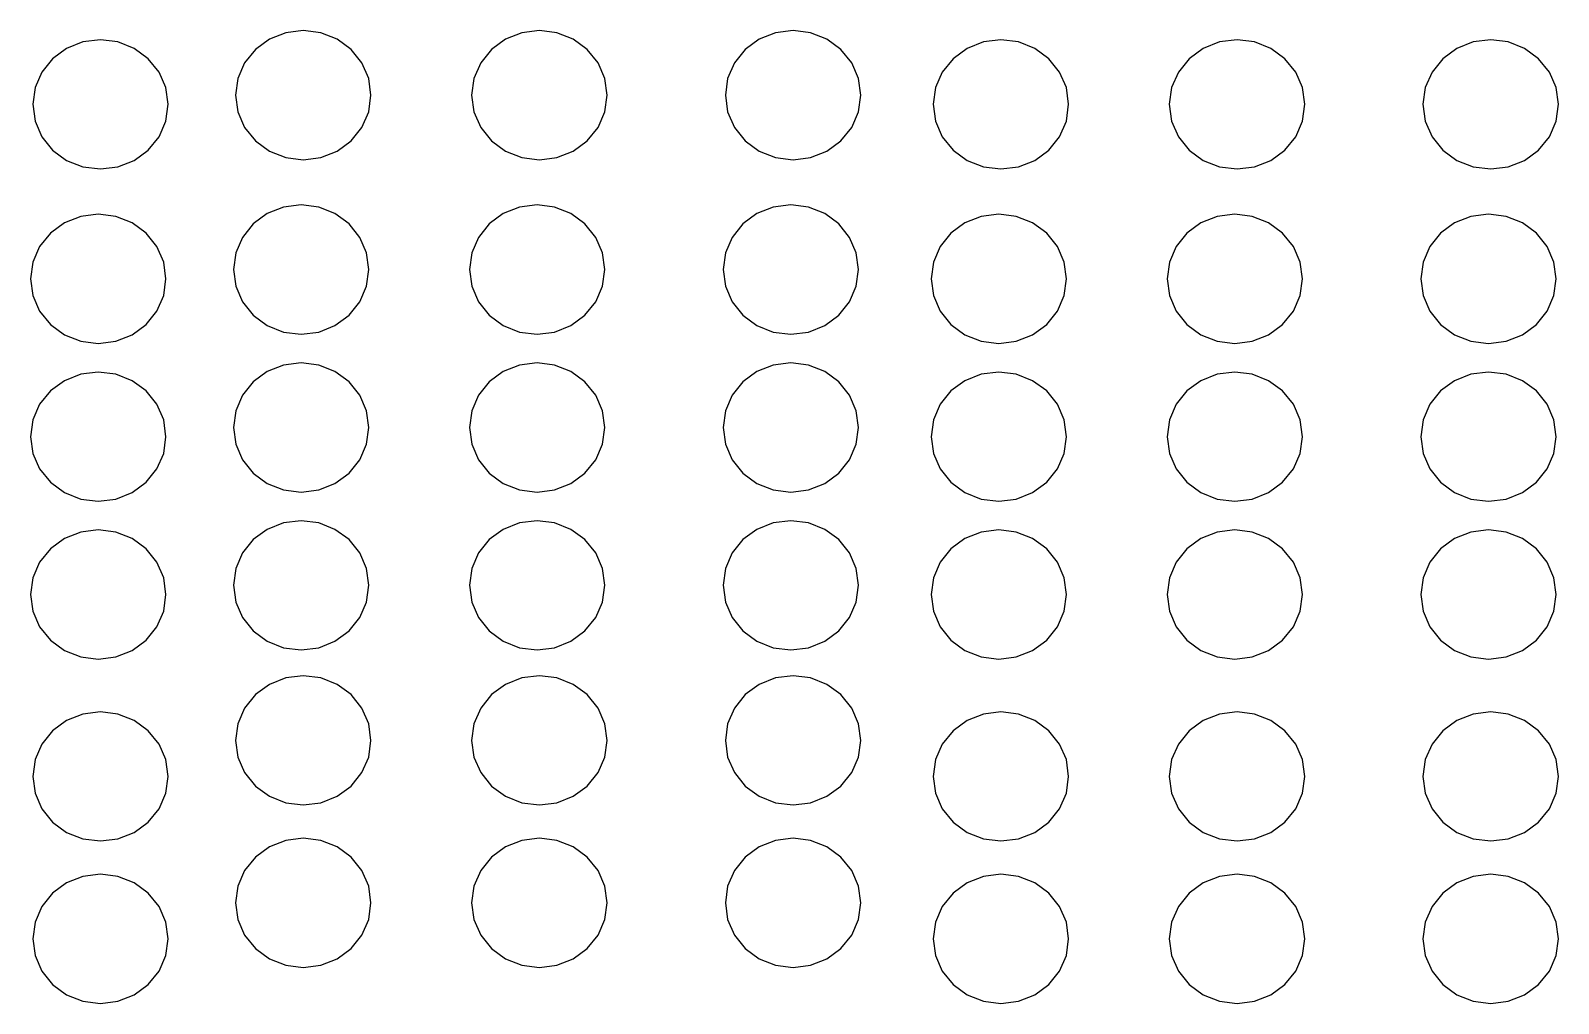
# Model space of a CAD drawing. Header units: inches. Extents: x 710 to 5347, y 114 to 2471.
# Drawn here: x 1098 to 1267.1, y 857.9 to 965.6 of the extents above; entities that cross this region are included whole.
import ezdxf

# ---------------------------------------------------------------- set-up
doc = ezdxf.new("R2010")
doc.units = ezdxf.units.IN
doc.header["$MEASUREMENT"] = 0
doc.layers.add('Edges', color=7, linetype='Continuous')

# ---------------------------------------------------------------- blocks, each defined once
blk = doc.blocks.new('fire alarm fr')
at = {"layer": 'Edges'}
for p, q in [((-1991.11, 1151.62), (-1992.92, 1150.91)), ((-1989.17, 1151.86), (-1991.11, 1151.62)), ((-1987.23, 1151.62), (-1989.17, 1151.86)), ((-1985.42, 1150.91), (-1987.23, 1151.62)), ((-1964.99, 1151.62), (-1966.8, 1150.91)), ((-1963.05, 1151.86), (-1964.99, 1151.62)), ((-1961.11, 1151.62), (-1963.05, 1151.86)), ((-1959.31, 1150.91), (-1961.11, 1151.62)), ((-1936.92, 1151.62), (-1938.73, 1150.91)), ((-1934.98, 1151.86), (-1936.92, 1151.62)), ((-1933.04, 1151.62), (-1934.98, 1151.86)), ((-1931.23, 1150.91), (-1933.04, 1151.62)), ((-2015.37, 1149.89), (-2016.92, 1148.75)), ((-2013.56, 1150.6), (-2015.37, 1149.89)), ((-2011.62, 1150.85), (-2013.56, 1150.6)), ((-2009.68, 1150.6), (-2011.62, 1150.85)), ((-2007.87, 1149.89), (-2009.68, 1150.6)), ((-2006.32, 1148.75), (-2007.87, 1149.89)), ((-1994.47, 1149.77), (-1995.66, 1148.29)), ((-1992.92, 1150.91), (-1994.47, 1149.77)), ((-1983.87, 1149.77), (-1985.42, 1150.91)), ((-1982.68, 1148.29), (-1983.87, 1149.77)), ((-1968.35, 1149.77), (-1969.54, 1148.29)), ((-1966.8, 1150.91), (-1968.35, 1149.77)), ((-1957.76, 1149.77), (-1959.31, 1150.91)), ((-1956.56, 1148.29), (-1957.76, 1149.77)), ((-1940.28, 1149.77), (-1941.47, 1148.29)), ((-1938.73, 1150.91), (-1940.28, 1149.77)), ((-1929.68, 1149.77), (-1931.23, 1150.91)), ((-1928.49, 1148.29), (-1929.68, 1149.77)), ((-1915.72, 1149.89), (-1917.27, 1148.75)), ((-1913.91, 1150.6), (-1915.72, 1149.89)), ((-1911.97, 1150.85), (-1913.91, 1150.6)), ((-1910.03, 1150.6), (-1911.97, 1150.85)), ((-1908.22, 1149.89), (-1910.03, 1150.6)), ((-1906.67, 1148.75), (-1908.22, 1149.89)), ((-1889.6, 1149.89), (-1891.15, 1148.75)), ((-1887.79, 1150.6), (-1889.6, 1149.89)), ((-1885.85, 1150.85), (-1887.79, 1150.6)), ((-1883.91, 1150.6), (-1885.85, 1150.85)), ((-1882.11, 1149.89), (-1883.91, 1150.6)), ((-1880.56, 1148.75), (-1882.11, 1149.89)), ((-1861.53, 1149.89), (-1863.08, 1148.75)), ((-1859.72, 1150.6), (-1861.53, 1149.89)), ((-1857.78, 1150.85), (-1859.72, 1150.6)), ((-1855.84, 1150.6), (-1857.78, 1150.85)), ((-1854.03, 1149.89), (-1855.84, 1150.6)), ((-1852.48, 1148.75), (-1854.03, 1149.89)), ((-2016.92, 1148.75), (-2018.11, 1147.27)), ((-2005.13, 1147.27), (-2006.32, 1148.75)), ((-1995.66, 1148.29), (-1996.41, 1146.56)), ((-1981.93, 1146.56), (-1982.68, 1148.29)), ((-1969.54, 1148.29), (-1970.29, 1146.56)), ((-1955.82, 1146.56), (-1956.56, 1148.29)), ((-1941.47, 1148.29), (-1942.22, 1146.56)), ((-1927.74, 1146.56), (-1928.49, 1148.29)), ((-1917.27, 1148.75), (-1918.46, 1147.27)), ((-1905.48, 1147.27), (-1906.67, 1148.75)), ((-1891.15, 1148.75), (-1892.34, 1147.27)), ((-1879.36, 1147.27), (-1880.56, 1148.75)), ((-1863.08, 1148.75), (-1864.27, 1147.27)), ((-1851.29, 1147.27), (-1852.48, 1148.75)), ((-2018.11, 1147.27), (-2018.86, 1145.55)), ((-2004.38, 1145.55), (-2005.13, 1147.27)), ((-1996.41, 1146.56), (-1996.67, 1144.71)), ((-1981.68, 1144.71), (-1981.93, 1146.56)), ((-1970.29, 1146.56), (-1970.55, 1144.71)), ((-1955.56, 1144.71), (-1955.82, 1146.56)), ((-1942.22, 1146.56), (-1942.47, 1144.71)), ((-1927.49, 1144.71), (-1927.74, 1146.56)), ((-1918.46, 1147.27), (-1919.21, 1145.55)), ((-1904.73, 1145.55), (-1905.48, 1147.27)), ((-1892.34, 1147.27), (-1893.09, 1145.55)), ((-1878.62, 1145.55), (-1879.36, 1147.27)), ((-1864.27, 1147.27), (-1865.02, 1145.55)), ((-1850.54, 1145.55), (-1851.29, 1147.27)), ((-2018.86, 1145.55), (-2019.11, 1143.7)), ((-2004.13, 1143.7), (-2004.38, 1145.55)), ((-1996.67, 1144.71), (-1996.41, 1142.86)), ((-1981.93, 1142.86), (-1981.68, 1144.71)), ((-1970.55, 1144.71), (-1970.29, 1142.86)), ((-1955.82, 1142.86), (-1955.56, 1144.71)), ((-1942.47, 1144.71), (-1942.22, 1142.86)), ((-1927.74, 1142.86), (-1927.49, 1144.71)), ((-1919.21, 1145.55), (-1919.47, 1143.7)), ((-1904.48, 1143.7), (-1904.73, 1145.55)), ((-1893.09, 1145.55), (-1893.35, 1143.7)), ((-1878.36, 1143.7), (-1878.62, 1145.55)), ((-1865.02, 1145.55), (-1865.27, 1143.7)), ((-1850.29, 1143.7), (-1850.54, 1145.55)), ((-2019.11, 1143.7), (-2018.86, 1141.85)), ((-2004.38, 1141.85), (-2004.13, 1143.7)), ((-1919.47, 1143.7), (-1919.21, 1141.85)), ((-1904.73, 1141.85), (-1904.48, 1143.7)), ((-1893.35, 1143.7), (-1893.09, 1141.85)), ((-1878.62, 1141.85), (-1878.36, 1143.7)), ((-1865.27, 1143.7), (-1865.02, 1141.85)), ((-1850.54, 1141.85), (-1850.29, 1143.7)), ((-2018.86, 1141.85), (-2018.11, 1140.12)), ((-2005.13, 1140.12), (-2004.38, 1141.85)), ((-1996.41, 1142.86), (-1995.66, 1141.14)), ((-1982.68, 1141.14), (-1981.93, 1142.86)), ((-1970.29, 1142.86), (-1969.54, 1141.14)), ((-1956.56, 1141.14), (-1955.82, 1142.86)), ((-1942.22, 1142.86), (-1941.47, 1141.14)), ((-1928.49, 1141.14), (-1927.74, 1142.86)), ((-1919.21, 1141.85), (-1918.46, 1140.12)), ((-1905.48, 1140.12), (-1904.73, 1141.85)), ((-1893.09, 1141.85), (-1892.34, 1140.12)), ((-1879.36, 1140.12), (-1878.62, 1141.85)), ((-1865.02, 1141.85), (-1864.27, 1140.12)), ((-1851.29, 1140.12), (-1850.54, 1141.85)), ((-2018.11, 1140.12), (-2016.92, 1138.64)), ((-2006.32, 1138.64), (-2005.13, 1140.12)), ((-1995.66, 1141.14), (-1994.47, 1139.66)), ((-1994.47, 1139.66), (-1992.92, 1138.52)), ((-1985.42, 1138.52), (-1983.87, 1139.66)), ((-1983.87, 1139.66), (-1982.68, 1141.14)), ((-1969.54, 1141.14), (-1968.35, 1139.66)), ((-1968.35, 1139.66), (-1966.8, 1138.52)), ((-1959.31, 1138.52), (-1957.76, 1139.66)), ((-1957.76, 1139.66), (-1956.56, 1141.14)), ((-1941.47, 1141.14), (-1940.28, 1139.66)), ((-1940.28, 1139.66), (-1938.73, 1138.52)), ((-1931.23, 1138.52), (-1929.68, 1139.66)), ((-1929.68, 1139.66), (-1928.49, 1141.14)), ((-1918.46, 1140.12), (-1917.27, 1138.64)), ((-1906.67, 1138.64), (-1905.48, 1140.12)), ((-1892.34, 1140.12), (-1891.15, 1138.64)), ((-1880.56, 1138.64), (-1879.36, 1140.12)), ((-1864.27, 1140.12), (-1863.08, 1138.64)), ((-1852.48, 1138.64), (-1851.29, 1140.12)), ((-2016.92, 1138.64), (-2015.37, 1137.5)), ((-2007.87, 1137.5), (-2006.32, 1138.64)), ((-1992.92, 1138.52), (-1991.11, 1137.81)), ((-1987.23, 1137.81), (-1985.42, 1138.52)), ((-1966.8, 1138.52), (-1964.99, 1137.81)), ((-1961.11, 1137.81), (-1959.31, 1138.52)), ((-1938.73, 1138.52), (-1936.92, 1137.81)), ((-1933.04, 1137.81), (-1931.23, 1138.52)), ((-1917.27, 1138.64), (-1915.72, 1137.5)), ((-1908.22, 1137.5), (-1906.67, 1138.64)), ((-1891.15, 1138.64), (-1889.6, 1137.5)), ((-1882.11, 1137.5), (-1880.56, 1138.64)), ((-1863.08, 1138.64), (-1861.53, 1137.5)), ((-1854.03, 1137.5), (-1852.48, 1138.64)), ((-2015.37, 1137.5), (-2013.56, 1136.79)), ((-2013.56, 1136.79), (-2011.62, 1136.55)), ((-2011.62, 1136.55), (-2009.68, 1136.79)), ((-2009.68, 1136.79), (-2007.87, 1137.5)), ((-1991.11, 1137.81), (-1989.17, 1137.56)), ((-1989.17, 1137.56), (-1987.23, 1137.81)), ((-1964.99, 1137.81), (-1963.05, 1137.56)), ((-1963.05, 1137.56), (-1961.11, 1137.81)), ((-1936.92, 1137.81), (-1934.98, 1137.56)), ((-1934.98, 1137.56), (-1933.04, 1137.81)), ((-1915.72, 1137.5), (-1913.91, 1136.79)), ((-1913.91, 1136.79), (-1911.97, 1136.55)), ((-1911.97, 1136.55), (-1910.03, 1136.79)), ((-1910.03, 1136.79), (-1908.22, 1137.5)), ((-1889.6, 1137.5), (-1887.79, 1136.79)), ((-1887.79, 1136.79), (-1885.85, 1136.55)), ((-1885.85, 1136.55), (-1883.91, 1136.79)), ((-1883.91, 1136.79), (-1882.11, 1137.5)), ((-1861.53, 1137.5), (-1859.72, 1136.79)), ((-1859.72, 1136.79), (-1857.78, 1136.55)), ((-1857.78, 1136.55), (-1855.84, 1136.79)), ((-1855.84, 1136.79), (-1854.03, 1137.5)), ((-2013.8, 1131.3), (-2015.61, 1130.58)), ((-2011.86, 1131.54), (-2013.8, 1131.3)), ((-2009.92, 1131.3), (-2011.86, 1131.54)), ((-2008.11, 1130.58), (-2009.92, 1131.3)), ((-1993.16, 1131.6), (-1994.71, 1130.46)), ((-1991.35, 1132.31), (-1993.16, 1131.6)), ((-1989.41, 1132.56), (-1991.35, 1132.31)), ((-1987.47, 1132.31), (-1989.41, 1132.56)), ((-1985.67, 1131.6), (-1987.47, 1132.31)), ((-1984.11, 1130.46), (-1985.67, 1131.6)), ((-1967.04, 1131.6), (-1968.59, 1130.46)), ((-1965.24, 1132.31), (-1967.04, 1131.6)), ((-1963.3, 1132.56), (-1965.24, 1132.31)), ((-1961.36, 1132.31), (-1963.3, 1132.56)), ((-1959.55, 1131.6), (-1961.36, 1132.31)), ((-1958, 1130.46), (-1959.55, 1131.6)), ((-1938.97, 1131.6), (-1940.52, 1130.46)), ((-1937.16, 1132.31), (-1938.97, 1131.6)), ((-1935.22, 1132.56), (-1937.16, 1132.31)), ((-1933.28, 1132.31), (-1935.22, 1132.56)), ((-1931.47, 1131.6), (-1933.28, 1132.31)), ((-1929.92, 1130.46), (-1931.47, 1131.6)), ((-1914.15, 1131.3), (-1915.96, 1130.58)), ((-1912.21, 1131.54), (-1914.15, 1131.3)), ((-1910.27, 1131.3), (-1912.21, 1131.54)), ((-1908.47, 1130.58), (-1910.27, 1131.3)), ((-1888.04, 1131.3), (-1889.84, 1130.58)), ((-1886.1, 1131.54), (-1888.04, 1131.3)), ((-1884.16, 1131.3), (-1886.1, 1131.54)), ((-1882.35, 1130.58), (-1884.16, 1131.3)), ((-1859.96, 1131.3), (-1861.77, 1130.58)), ((-1858.02, 1131.54), (-1859.96, 1131.3)), ((-1856.08, 1131.3), (-1858.02, 1131.54)), ((-1854.27, 1130.58), (-1856.08, 1131.3)), ((-2017.16, 1129.45), (-2018.35, 1127.97)), ((-2015.61, 1130.58), (-2017.16, 1129.45)), ((-2006.56, 1129.45), (-2008.11, 1130.58)), ((-2005.37, 1127.97), (-2006.56, 1129.45)), ((-1994.71, 1130.46), (-1995.9, 1128.98)), ((-1982.92, 1128.98), (-1984.11, 1130.46)), ((-1968.59, 1130.46), (-1969.79, 1128.98)), ((-1956.81, 1128.98), (-1958, 1130.46)), ((-1940.52, 1130.46), (-1941.71, 1128.98)), ((-1928.73, 1128.98), (-1929.92, 1130.46)), ((-1917.51, 1129.45), (-1918.7, 1127.97)), ((-1915.96, 1130.58), (-1917.51, 1129.45)), ((-1906.91, 1129.45), (-1908.47, 1130.58)), ((-1905.72, 1127.97), (-1906.91, 1129.45)), ((-1891.39, 1129.45), (-1892.59, 1127.97)), ((-1889.84, 1130.58), (-1891.39, 1129.45)), ((-1880.8, 1129.45), (-1882.35, 1130.58)), ((-1879.61, 1127.97), (-1880.8, 1129.45)), ((-1863.32, 1129.45), (-1864.51, 1127.97)), ((-1861.77, 1130.58), (-1863.32, 1129.45)), ((-1852.72, 1129.45), (-1854.27, 1130.58)), ((-1851.53, 1127.97), (-1852.72, 1129.45)), ((-2018.35, 1127.97), (-2019.1, 1126.24)), ((-2004.62, 1126.24), (-2005.37, 1127.97)), ((-1995.9, 1128.98), (-1996.65, 1127.26)), ((-1982.17, 1127.26), (-1982.92, 1128.98)), ((-1969.79, 1128.98), (-1970.53, 1127.26)), ((-1956.06, 1127.26), (-1956.81, 1128.98)), ((-1941.71, 1128.98), (-1942.46, 1127.26)), ((-1927.98, 1127.26), (-1928.73, 1128.98)), ((-1918.7, 1127.97), (-1919.45, 1126.24)), ((-1904.97, 1126.24), (-1905.72, 1127.97)), ((-1892.59, 1127.97), (-1893.33, 1126.24)), ((-1878.86, 1126.24), (-1879.61, 1127.97)), ((-1864.51, 1127.97), (-1865.26, 1126.24)), ((-1850.78, 1126.24), (-1851.53, 1127.97)), ((-2019.1, 1126.24), (-2019.36, 1124.39)), ((-2004.37, 1124.39), (-2004.62, 1126.24)), ((-1996.65, 1127.26), (-1996.91, 1125.41)), ((-1981.92, 1125.41), (-1982.17, 1127.26)), ((-1970.53, 1127.26), (-1970.79, 1125.41)), ((-1955.8, 1125.41), (-1956.06, 1127.26)), ((-1942.46, 1127.26), (-1942.72, 1125.41)), ((-1927.73, 1125.41), (-1927.98, 1127.26)), ((-1919.45, 1126.24), (-1919.71, 1124.39)), ((-1904.72, 1124.39), (-1904.97, 1126.24)), ((-1893.33, 1126.24), (-1893.59, 1124.39)), ((-1878.6, 1124.39), (-1878.86, 1126.24)), ((-1865.26, 1126.24), (-1865.52, 1124.39)), ((-1850.53, 1124.39), (-1850.78, 1126.24)), ((-2019.36, 1124.39), (-2019.1, 1122.54)), ((-2004.62, 1122.54), (-2004.37, 1124.39)), ((-1996.91, 1125.41), (-1996.65, 1123.56)), ((-1982.17, 1123.56), (-1981.92, 1125.41)), ((-1970.79, 1125.41), (-1970.53, 1123.56)), ((-1956.06, 1123.56), (-1955.8, 1125.41)), ((-1942.72, 1125.41), (-1942.46, 1123.56)), ((-1927.98, 1123.56), (-1927.73, 1125.41)), ((-1919.71, 1124.39), (-1919.45, 1122.54)), ((-1904.97, 1122.54), (-1904.72, 1124.39)), ((-1893.59, 1124.39), (-1893.33, 1122.54)), ((-1878.86, 1122.54), (-1878.6, 1124.39)), ((-1865.52, 1124.39), (-1865.26, 1122.54)), ((-1850.78, 1122.54), (-1850.53, 1124.39)), ((-1996.65, 1123.56), (-1995.9, 1121.83)), ((-1982.92, 1121.83), (-1982.17, 1123.56)), ((-1970.53, 1123.56), (-1969.79, 1121.83)), ((-1956.81, 1121.83), (-1956.06, 1123.56)), ((-1942.46, 1123.56), (-1941.71, 1121.83)), ((-1928.73, 1121.83), (-1927.98, 1123.56)), ((-2019.1, 1122.54), (-2018.35, 1120.82)), ((-2005.37, 1120.82), (-2004.62, 1122.54)), ((-1995.9, 1121.83), (-1994.71, 1120.35)), ((-1984.11, 1120.35), (-1982.92, 1121.83)), ((-1969.79, 1121.83), (-1968.59, 1120.35)), ((-1958, 1120.35), (-1956.81, 1121.83)), ((-1941.71, 1121.83), (-1940.52, 1120.35)), ((-1929.92, 1120.35), (-1928.73, 1121.83)), ((-1919.45, 1122.54), (-1918.7, 1120.82)), ((-1905.72, 1120.82), (-1904.97, 1122.54)), ((-1893.33, 1122.54), (-1892.59, 1120.82)), ((-1879.61, 1120.82), (-1878.86, 1122.54)), ((-1865.26, 1122.54), (-1864.51, 1120.82)), ((-1851.53, 1120.82), (-1850.78, 1122.54)), ((-2018.35, 1120.82), (-2017.16, 1119.34)), ((-2017.16, 1119.34), (-2015.61, 1118.2)), ((-2008.11, 1118.2), (-2006.56, 1119.34)), ((-2006.56, 1119.34), (-2005.37, 1120.82)), ((-1994.71, 1120.35), (-1993.16, 1119.22)), ((-1985.67, 1119.22), (-1984.11, 1120.35)), ((-1968.59, 1120.35), (-1967.04, 1119.22)), ((-1959.55, 1119.22), (-1958, 1120.35)), ((-1940.52, 1120.35), (-1938.97, 1119.22)), ((-1931.47, 1119.22), (-1929.92, 1120.35)), ((-1918.7, 1120.82), (-1917.51, 1119.34)), ((-1917.51, 1119.34), (-1915.96, 1118.2)), ((-1908.47, 1118.2), (-1906.91, 1119.34)), ((-1906.91, 1119.34), (-1905.72, 1120.82)), ((-1892.59, 1120.82), (-1891.39, 1119.34)), ((-1891.39, 1119.34), (-1889.84, 1118.2)), ((-1882.35, 1118.2), (-1880.8, 1119.34)), ((-1880.8, 1119.34), (-1879.61, 1120.82)), ((-1864.51, 1120.82), (-1863.32, 1119.34)), ((-1863.32, 1119.34), (-1861.77, 1118.2)), ((-1854.27, 1118.2), (-1852.72, 1119.34)), ((-1852.72, 1119.34), (-1851.53, 1120.82)), ((-2015.61, 1118.2), (-2013.8, 1117.48)), ((-2009.92, 1117.48), (-2008.11, 1118.2)), ((-1993.16, 1119.22), (-1991.35, 1118.5)), ((-1991.35, 1118.5), (-1989.41, 1118.26)), ((-1989.41, 1118.26), (-1987.47, 1118.5)), ((-1987.47, 1118.5), (-1985.67, 1119.22)), ((-1967.04, 1119.22), (-1965.24, 1118.5)), ((-1965.24, 1118.5), (-1963.3, 1118.26)), ((-1963.3, 1118.26), (-1961.36, 1118.5)), ((-1961.36, 1118.5), (-1959.55, 1119.22)), ((-1938.97, 1119.22), (-1937.16, 1118.5)), ((-1937.16, 1118.5), (-1935.22, 1118.26)), ((-1935.22, 1118.26), (-1933.28, 1118.5)), ((-1933.28, 1118.5), (-1931.47, 1119.22)), ((-1915.96, 1118.2), (-1914.15, 1117.48)), ((-1910.27, 1117.48), (-1908.47, 1118.2)), ((-1889.84, 1118.2), (-1888.04, 1117.48)), ((-1884.16, 1117.48), (-1882.35, 1118.2)), ((-1861.77, 1118.2), (-1859.96, 1117.48)), ((-1856.08, 1117.48), (-1854.27, 1118.2)), ((-2013.8, 1117.48), (-2011.86, 1117.24)), ((-2011.86, 1117.24), (-2009.92, 1117.48)), ((-1914.15, 1117.48), (-1912.21, 1117.24)), ((-1912.21, 1117.24), (-1910.27, 1117.48)), ((-1888.04, 1117.48), (-1886.1, 1117.24)), ((-1886.1, 1117.24), (-1884.16, 1117.48)), ((-1859.96, 1117.48), (-1858.02, 1117.24)), ((-1858.02, 1117.24), (-1856.08, 1117.48)), ((-1991.35, 1114.85), (-1993.16, 1114.13)), ((-1989.41, 1115.09), (-1991.35, 1114.85)), ((-1987.47, 1114.85), (-1989.41, 1115.09)), ((-1985.67, 1114.13), (-1987.47, 1114.85)), ((-1965.24, 1114.85), (-1967.04, 1114.13)), ((-1963.3, 1115.09), (-1965.24, 1114.85)), ((-1961.36, 1114.85), (-1963.3, 1115.09)), ((-1959.55, 1114.13), (-1961.36, 1114.85)), ((-1937.16, 1114.85), (-1938.97, 1114.13)), ((-1935.22, 1115.09), (-1937.16, 1114.85)), ((-1933.28, 1114.85), (-1935.22, 1115.09)), ((-1931.47, 1114.13), (-1933.28, 1114.85)), ((-2015.61, 1113.11), (-2017.16, 1111.98)), ((-2013.8, 1113.83), (-2015.61, 1113.11)), ((-2011.86, 1114.07), (-2013.8, 1113.83)), ((-2009.92, 1113.83), (-2011.86, 1114.07)), ((-2008.11, 1113.11), (-2009.92, 1113.83)), ((-2006.56, 1111.98), (-2008.11, 1113.11)), ((-1994.71, 1113), (-1995.9, 1111.51)), ((-1993.16, 1114.13), (-1994.71, 1113)), ((-1984.11, 1113), (-1985.67, 1114.13)), ((-1982.92, 1111.51), (-1984.11, 1113)), ((-1968.59, 1113), (-1969.79, 1111.51)), ((-1967.04, 1114.13), (-1968.59, 1113)), ((-1958, 1113), (-1959.55, 1114.13)), ((-1956.81, 1111.51), (-1958, 1113)), ((-1940.52, 1113), (-1941.71, 1111.51)), ((-1938.97, 1114.13), (-1940.52, 1113)), ((-1929.92, 1113), (-1931.47, 1114.13)), ((-1928.73, 1111.51), (-1929.92, 1113)), ((-1915.96, 1113.11), (-1917.51, 1111.98)), ((-1914.15, 1113.83), (-1915.96, 1113.11)), ((-1912.21, 1114.07), (-1914.15, 1113.83)), ((-1910.27, 1113.83), (-1912.21, 1114.07)), ((-1908.47, 1113.11), (-1910.27, 1113.83)), ((-1906.91, 1111.98), (-1908.47, 1113.11)), ((-1889.84, 1113.11), (-1891.39, 1111.98)), ((-1888.04, 1113.83), (-1889.84, 1113.11)), ((-1886.1, 1114.07), (-1888.04, 1113.83)), ((-1884.16, 1113.83), (-1886.1, 1114.07)), ((-1882.35, 1113.11), (-1884.16, 1113.83)), ((-1880.8, 1111.98), (-1882.35, 1113.11)), ((-1861.77, 1113.11), (-1863.32, 1111.98)), ((-1859.96, 1113.83), (-1861.77, 1113.11)), ((-1858.02, 1114.07), (-1859.96, 1113.83)), ((-1856.08, 1113.83), (-1858.02, 1114.07)), ((-1854.27, 1113.11), (-1856.08, 1113.83)), ((-1852.72, 1111.98), (-1854.27, 1113.11)), ((-2017.16, 1111.98), (-2018.35, 1110.5)), ((-2005.37, 1110.5), (-2006.56, 1111.98)), ((-1995.9, 1111.51), (-1996.65, 1109.79)), ((-1982.17, 1109.79), (-1982.92, 1111.51)), ((-1969.79, 1111.51), (-1970.53, 1109.79)), ((-1956.06, 1109.79), (-1956.81, 1111.51)), ((-1941.71, 1111.51), (-1942.46, 1109.79)), ((-1927.98, 1109.79), (-1928.73, 1111.51)), ((-1917.51, 1111.98), (-1918.7, 1110.5)), ((-1905.72, 1110.5), (-1906.91, 1111.98)), ((-1891.39, 1111.98), (-1892.59, 1110.5)), ((-1879.61, 1110.5), (-1880.8, 1111.98)), ((-1863.32, 1111.98), (-1864.51, 1110.5)), ((-1851.53, 1110.5), (-1852.72, 1111.98)), ((-2018.35, 1110.5), (-2019.1, 1108.77)), ((-2004.62, 1108.77), (-2005.37, 1110.5)), ((-1996.65, 1109.79), (-1996.91, 1107.94)), ((-1981.92, 1107.94), (-1982.17, 1109.79)), ((-1970.53, 1109.79), (-1970.79, 1107.94)), ((-1955.8, 1107.94), (-1956.06, 1109.79)), ((-1942.46, 1109.79), (-1942.72, 1107.94)), ((-1927.73, 1107.94), (-1927.98, 1109.79)), ((-1918.7, 1110.5), (-1919.45, 1108.77)), ((-1904.97, 1108.77), (-1905.72, 1110.5)), ((-1892.59, 1110.5), (-1893.33, 1108.77)), ((-1878.86, 1108.77), (-1879.61, 1110.5)), ((-1864.51, 1110.5), (-1865.26, 1108.77)), ((-1850.78, 1108.77), (-1851.53, 1110.5)), ((-2019.1, 1108.77), (-2019.36, 1106.92)), ((-2004.37, 1106.92), (-2004.62, 1108.77)), ((-1996.91, 1107.94), (-1996.65, 1106.09)), ((-1982.17, 1106.09), (-1981.92, 1107.94)), ((-1970.79, 1107.94), (-1970.53, 1106.09)), ((-1956.06, 1106.09), (-1955.8, 1107.94)), ((-1942.72, 1107.94), (-1942.46, 1106.09)), ((-1927.98, 1106.09), (-1927.73, 1107.94)), ((-1919.45, 1108.77), (-1919.71, 1106.92)), ((-1904.72, 1106.92), (-1904.97, 1108.77)), ((-1893.33, 1108.77), (-1893.59, 1106.92)), ((-1878.6, 1106.92), (-1878.86, 1108.77)), ((-1865.26, 1108.77), (-1865.52, 1106.92)), ((-1850.53, 1106.92), (-1850.78, 1108.77)), ((-2019.36, 1106.92), (-2019.1, 1105.07)), ((-2004.62, 1105.07), (-2004.37, 1106.92)), ((-1996.65, 1106.09), (-1995.9, 1104.36)), ((-1982.92, 1104.36), (-1982.17, 1106.09)), ((-1970.53, 1106.09), (-1969.79, 1104.36)), ((-1956.81, 1104.36), (-1956.06, 1106.09)), ((-1942.46, 1106.09), (-1941.71, 1104.36)), ((-1928.73, 1104.36), (-1927.98, 1106.09)), ((-1919.71, 1106.92), (-1919.45, 1105.07)), ((-1904.97, 1105.07), (-1904.72, 1106.92)), ((-1893.59, 1106.92), (-1893.33, 1105.07)), ((-1878.86, 1105.07), (-1878.6, 1106.92)), ((-1865.52, 1106.92), (-1865.26, 1105.07)), ((-1850.78, 1105.07), (-1850.53, 1106.92)), ((-2019.1, 1105.07), (-2018.35, 1103.35)), ((-2005.37, 1103.35), (-2004.62, 1105.07)), ((-1995.9, 1104.36), (-1994.71, 1102.88)), ((-1984.11, 1102.88), (-1982.92, 1104.36)), ((-1969.79, 1104.36), (-1968.59, 1102.88)), ((-1958, 1102.88), (-1956.81, 1104.36)), ((-1941.71, 1104.36), (-1940.52, 1102.88)), ((-1929.92, 1102.88), (-1928.73, 1104.36)), ((-1919.45, 1105.07), (-1918.7, 1103.35)), ((-1905.72, 1103.35), (-1904.97, 1105.07)), ((-1893.33, 1105.07), (-1892.59, 1103.35)), ((-1879.61, 1103.35), (-1878.86, 1105.07)), ((-1865.26, 1105.07), (-1864.51, 1103.35)), ((-1851.53, 1103.35), (-1850.78, 1105.07)), ((-2018.35, 1103.35), (-2017.16, 1101.87)), ((-2006.56, 1101.87), (-2005.37, 1103.35)), ((-1994.71, 1102.88), (-1993.16, 1101.75)), ((-1985.67, 1101.75), (-1984.11, 1102.88)), ((-1968.59, 1102.88), (-1967.04, 1101.75)), ((-1959.55, 1101.75), (-1958, 1102.88)), ((-1940.52, 1102.88), (-1938.97, 1101.75)), ((-1931.47, 1101.75), (-1929.92, 1102.88)), ((-1918.7, 1103.35), (-1917.51, 1101.87)), ((-1906.91, 1101.87), (-1905.72, 1103.35)), ((-1892.59, 1103.35), (-1891.39, 1101.87)), ((-1880.8, 1101.87), (-1879.61, 1103.35)), ((-1864.51, 1103.35), (-1863.32, 1101.87)), ((-1852.72, 1101.87), (-1851.53, 1103.35)), ((-2017.16, 1101.87), (-2015.61, 1100.73)), ((-2015.61, 1100.73), (-2013.8, 1100.02)), ((-2009.92, 1100.02), (-2008.11, 1100.73)), ((-2008.11, 1100.73), (-2006.56, 1101.87)), ((-1993.16, 1101.75), (-1991.35, 1101.03)), ((-1991.35, 1101.03), (-1989.41, 1100.79)), ((-1989.41, 1100.79), (-1987.47, 1101.03)), ((-1987.47, 1101.03), (-1985.67, 1101.75)), ((-1967.04, 1101.75), (-1965.24, 1101.03)), ((-1965.24, 1101.03), (-1963.3, 1100.79)), ((-1963.3, 1100.79), (-1961.36, 1101.03)), ((-1961.36, 1101.03), (-1959.55, 1101.75)), ((-1938.97, 1101.75), (-1937.16, 1101.03)), ((-1937.16, 1101.03), (-1935.22, 1100.79)), ((-1935.22, 1100.79), (-1933.28, 1101.03)), ((-1933.28, 1101.03), (-1931.47, 1101.75)), ((-1917.51, 1101.87), (-1915.96, 1100.73)), ((-1915.96, 1100.73), (-1914.15, 1100.02)), ((-1910.27, 1100.02), (-1908.47, 1100.73)), ((-1908.47, 1100.73), (-1906.91, 1101.87)), ((-1891.39, 1101.87), (-1889.84, 1100.73)), ((-1889.84, 1100.73), (-1888.04, 1100.02)), ((-1884.16, 1100.02), (-1882.35, 1100.73)), ((-1882.35, 1100.73), (-1880.8, 1101.87)), ((-1863.32, 1101.87), (-1861.77, 1100.73)), ((-1861.77, 1100.73), (-1859.96, 1100.02)), ((-1856.08, 1100.02), (-1854.27, 1100.73)), ((-1854.27, 1100.73), (-1852.72, 1101.87)), ((-2013.8, 1100.02), (-2011.86, 1099.77)), ((-2011.86, 1099.77), (-2009.92, 1100.02)), ((-1914.15, 1100.02), (-1912.21, 1099.77)), ((-1912.21, 1099.77), (-1910.27, 1100.02)), ((-1888.04, 1100.02), (-1886.1, 1099.77)), ((-1886.1, 1099.77), (-1884.16, 1100.02)), ((-1859.96, 1100.02), (-1858.02, 1099.77)), ((-1858.02, 1099.77), (-1856.08, 1100.02)), ((-1991.35, 1097.38), (-1993.16, 1096.66)), ((-1989.41, 1097.62), (-1991.35, 1097.38)), ((-1987.47, 1097.38), (-1989.41, 1097.62)), ((-1985.67, 1096.66), (-1987.47, 1097.38)), ((-1965.24, 1097.38), (-1967.04, 1096.66)), ((-1963.3, 1097.62), (-1965.24, 1097.38)), ((-1961.36, 1097.38), (-1963.3, 1097.62)), ((-1959.55, 1096.66), (-1961.36, 1097.38)), ((-1937.16, 1097.38), (-1938.97, 1096.66)), ((-1935.22, 1097.62), (-1937.16, 1097.38)), ((-1933.28, 1097.38), (-1935.22, 1097.62)), ((-1931.47, 1096.66), (-1933.28, 1097.38)), ((-2015.61, 1095.64), (-2017.16, 1094.51)), ((-2013.8, 1096.36), (-2015.61, 1095.64)), ((-2011.86, 1096.6), (-2013.8, 1096.36)), ((-2009.92, 1096.36), (-2011.86, 1096.6)), ((-2008.11, 1095.64), (-2009.92, 1096.36)), ((-2006.56, 1094.51), (-2008.11, 1095.64)), ((-1993.16, 1096.66), (-1994.71, 1095.53)), ((-1984.11, 1095.53), (-1985.67, 1096.66)), ((-1967.04, 1096.66), (-1968.59, 1095.53)), ((-1958, 1095.53), (-1959.55, 1096.66)), ((-1938.97, 1096.66), (-1940.52, 1095.53)), ((-1929.92, 1095.53), (-1931.47, 1096.66)), ((-1915.96, 1095.64), (-1917.51, 1094.51)), ((-1914.15, 1096.36), (-1915.96, 1095.64)), ((-1912.21, 1096.6), (-1914.15, 1096.36)), ((-1910.27, 1096.36), (-1912.21, 1096.6)), ((-1908.47, 1095.64), (-1910.27, 1096.36)), ((-1906.91, 1094.51), (-1908.47, 1095.64)), ((-1889.84, 1095.64), (-1891.39, 1094.51)), ((-1888.04, 1096.36), (-1889.84, 1095.64)), ((-1886.1, 1096.6), (-1888.04, 1096.36)), ((-1884.16, 1096.36), (-1886.1, 1096.6)), ((-1882.35, 1095.64), (-1884.16, 1096.36)), ((-1880.8, 1094.51), (-1882.35, 1095.64)), ((-1861.77, 1095.64), (-1863.32, 1094.51)), ((-1859.96, 1096.36), (-1861.77, 1095.64)), ((-1858.02, 1096.6), (-1859.96, 1096.36)), ((-1856.08, 1096.36), (-1858.02, 1096.6)), ((-1854.27, 1095.64), (-1856.08, 1096.36)), ((-1852.72, 1094.51), (-1854.27, 1095.64)), ((-2017.16, 1094.51), (-2018.35, 1093.03)), ((-2005.37, 1093.03), (-2006.56, 1094.51)), ((-1995.9, 1094.05), (-1996.65, 1092.32)), ((-1994.71, 1095.53), (-1995.9, 1094.05)), ((-1982.92, 1094.05), (-1984.11, 1095.53)), ((-1982.17, 1092.32), (-1982.92, 1094.05)), ((-1969.79, 1094.05), (-1970.53, 1092.32)), ((-1968.59, 1095.53), (-1969.79, 1094.05)), ((-1956.81, 1094.05), (-1958, 1095.53)), ((-1956.06, 1092.32), (-1956.81, 1094.05)), ((-1941.71, 1094.05), (-1942.46, 1092.32)), ((-1940.52, 1095.53), (-1941.71, 1094.05)), ((-1928.73, 1094.05), (-1929.92, 1095.53)), ((-1927.98, 1092.32), (-1928.73, 1094.05)), ((-1917.51, 1094.51), (-1918.7, 1093.03)), ((-1905.72, 1093.03), (-1906.91, 1094.51)), ((-1891.39, 1094.51), (-1892.59, 1093.03)), ((-1879.61, 1093.03), (-1880.8, 1094.51)), ((-1863.32, 1094.51), (-1864.51, 1093.03)), ((-1851.53, 1093.03), (-1852.72, 1094.51)), ((-2018.35, 1093.03), (-2019.1, 1091.3)), ((-2004.62, 1091.3), (-2005.37, 1093.03)), ((-1996.65, 1092.32), (-1996.91, 1090.47)), ((-1981.92, 1090.47), (-1982.17, 1092.32)), ((-1970.53, 1092.32), (-1970.79, 1090.47)), ((-1955.8, 1090.47), (-1956.06, 1092.32)), ((-1942.46, 1092.32), (-1942.72, 1090.47)), ((-1927.73, 1090.47), (-1927.98, 1092.32)), ((-1918.7, 1093.03), (-1919.45, 1091.3)), ((-1904.97, 1091.3), (-1905.72, 1093.03)), ((-1892.59, 1093.03), (-1893.33, 1091.3)), ((-1878.86, 1091.3), (-1879.61, 1093.03)), ((-1864.51, 1093.03), (-1865.26, 1091.3)), ((-1850.78, 1091.3), (-1851.53, 1093.03)), ((-2019.1, 1091.3), (-2019.36, 1089.45)), ((-2004.37, 1089.45), (-2004.62, 1091.3)), ((-1919.45, 1091.3), (-1919.71, 1089.45)), ((-1904.72, 1089.45), (-1904.97, 1091.3)), ((-1893.33, 1091.3), (-1893.59, 1089.45)), ((-1878.6, 1089.45), (-1878.86, 1091.3)), ((-1865.26, 1091.3), (-1865.52, 1089.45)), ((-1850.53, 1089.45), (-1850.78, 1091.3)), ((-2019.36, 1089.45), (-2019.1, 1087.6)), ((-2004.62, 1087.6), (-2004.37, 1089.45)), ((-1996.91, 1090.47), (-1996.65, 1088.62)), ((-1982.17, 1088.62), (-1981.92, 1090.47)), ((-1970.79, 1090.47), (-1970.53, 1088.62)), ((-1956.06, 1088.62), (-1955.8, 1090.47)), ((-1942.72, 1090.47), (-1942.46, 1088.62)), ((-1927.98, 1088.62), (-1927.73, 1090.47)), ((-1919.71, 1089.45), (-1919.45, 1087.6)), ((-1904.97, 1087.6), (-1904.72, 1089.45)), ((-1893.59, 1089.45), (-1893.33, 1087.6)), ((-1878.86, 1087.6), (-1878.6, 1089.45)), ((-1865.52, 1089.45), (-1865.26, 1087.6)), ((-1850.78, 1087.6), (-1850.53, 1089.45)), ((-2019.1, 1087.6), (-2018.35, 1085.88)), ((-2005.37, 1085.88), (-2004.62, 1087.6)), ((-1996.65, 1088.62), (-1995.9, 1086.9)), ((-1982.92, 1086.9), (-1982.17, 1088.62)), ((-1970.53, 1088.62), (-1969.79, 1086.9)), ((-1956.81, 1086.9), (-1956.06, 1088.62)), ((-1942.46, 1088.62), (-1941.71, 1086.9)), ((-1928.73, 1086.9), (-1927.98, 1088.62)), ((-1919.45, 1087.6), (-1918.7, 1085.88)), ((-1905.72, 1085.88), (-1904.97, 1087.6)), ((-1893.33, 1087.6), (-1892.59, 1085.88)), ((-1879.61, 1085.88), (-1878.86, 1087.6)), ((-1865.26, 1087.6), (-1864.51, 1085.88)), ((-1851.53, 1085.88), (-1850.78, 1087.6)), ((-2018.35, 1085.88), (-2017.16, 1084.4)), ((-2006.56, 1084.4), (-2005.37, 1085.88)), ((-1995.9, 1086.9), (-1994.71, 1085.42)), ((-1984.11, 1085.42), (-1982.92, 1086.9)), ((-1969.79, 1086.9), (-1968.59, 1085.42)), ((-1958, 1085.42), (-1956.81, 1086.9)), ((-1941.71, 1086.9), (-1940.52, 1085.42)), ((-1929.92, 1085.42), (-1928.73, 1086.9)), ((-1918.7, 1085.88), (-1917.51, 1084.4)), ((-1906.91, 1084.4), (-1905.72, 1085.88)), ((-1892.59, 1085.88), (-1891.39, 1084.4)), ((-1880.8, 1084.4), (-1879.61, 1085.88)), ((-1864.51, 1085.88), (-1863.32, 1084.4)), ((-1852.72, 1084.4), (-1851.53, 1085.88)), ((-2017.16, 1084.4), (-2015.61, 1083.26)), ((-2008.11, 1083.26), (-2006.56, 1084.4)), ((-1994.71, 1085.42), (-1993.16, 1084.28)), ((-1993.16, 1084.28), (-1991.35, 1083.56)), ((-1987.47, 1083.56), (-1985.67, 1084.28)), ((-1985.67, 1084.28), (-1984.11, 1085.42)), ((-1968.59, 1085.42), (-1967.04, 1084.28)), ((-1967.04, 1084.28), (-1965.24, 1083.56)), ((-1961.36, 1083.56), (-1959.55, 1084.28)), ((-1959.55, 1084.28), (-1958, 1085.42)), ((-1940.52, 1085.42), (-1938.97, 1084.28)), ((-1938.97, 1084.28), (-1937.16, 1083.56)), ((-1933.28, 1083.56), (-1931.47, 1084.28)), ((-1931.47, 1084.28), (-1929.92, 1085.42)), ((-1917.51, 1084.4), (-1915.96, 1083.26)), ((-1908.47, 1083.26), (-1906.91, 1084.4)), ((-1891.39, 1084.4), (-1889.84, 1083.26)), ((-1882.35, 1083.26), (-1880.8, 1084.4)), ((-1863.32, 1084.4), (-1861.77, 1083.26)), ((-1854.27, 1083.26), (-1852.72, 1084.4)), ((-2015.61, 1083.26), (-2013.8, 1082.55)), ((-2013.8, 1082.55), (-2011.86, 1082.3)), ((-2011.86, 1082.3), (-2009.92, 1082.55)), ((-2009.92, 1082.55), (-2008.11, 1083.26)), ((-1991.35, 1083.56), (-1989.41, 1083.32)), ((-1989.41, 1083.32), (-1987.47, 1083.56)), ((-1965.24, 1083.56), (-1963.3, 1083.32)), ((-1963.3, 1083.32), (-1961.36, 1083.56)), ((-1937.16, 1083.56), (-1935.22, 1083.32)), ((-1935.22, 1083.32), (-1933.28, 1083.56)), ((-1915.96, 1083.26), (-1914.15, 1082.55)), ((-1914.15, 1082.55), (-1912.21, 1082.3)), ((-1912.21, 1082.3), (-1910.27, 1082.55)), ((-1910.27, 1082.55), (-1908.47, 1083.26)), ((-1889.84, 1083.26), (-1888.04, 1082.55)), ((-1888.04, 1082.55), (-1886.1, 1082.3)), ((-1886.1, 1082.3), (-1884.16, 1082.55)), ((-1884.16, 1082.55), (-1882.35, 1083.26)), ((-1861.77, 1083.26), (-1859.96, 1082.55)), ((-1859.96, 1082.55), (-1858.02, 1082.3)), ((-1858.02, 1082.3), (-1856.08, 1082.55)), ((-1856.08, 1082.55), (-1854.27, 1083.26)), ((-1989.17, 1080.46), (-1991.11, 1080.22)), ((-1987.23, 1080.22), (-1989.17, 1080.46)), ((-1963.05, 1080.46), (-1964.99, 1080.22)), ((-1961.11, 1080.22), (-1963.05, 1080.46)), ((-1934.98, 1080.46), (-1936.92, 1080.22)), ((-1933.04, 1080.22), (-1934.98, 1080.46)), ((-1992.92, 1079.5), (-1994.47, 1078.37)), ((-1991.11, 1080.22), (-1992.92, 1079.5)), ((-1985.42, 1079.5), (-1987.23, 1080.22)), ((-1983.87, 1078.37), (-1985.42, 1079.5)), ((-1966.8, 1079.5), (-1968.35, 1078.37)), ((-1964.99, 1080.22), (-1966.8, 1079.5)), ((-1959.31, 1079.5), (-1961.11, 1080.22)), ((-1957.76, 1078.37), (-1959.31, 1079.5)), ((-1938.73, 1079.5), (-1940.28, 1078.37)), ((-1936.92, 1080.22), (-1938.73, 1079.5)), ((-1931.23, 1079.5), (-1933.04, 1080.22)), ((-1929.68, 1078.37), (-1931.23, 1079.5)), ((-1994.47, 1078.37), (-1995.66, 1076.89)), ((-1982.68, 1076.89), (-1983.87, 1078.37)), ((-1968.35, 1078.37), (-1969.54, 1076.89)), ((-1956.56, 1076.89), (-1957.76, 1078.37)), ((-1940.28, 1078.37), (-1941.47, 1076.89)), ((-1928.49, 1076.89), (-1929.68, 1078.37)), ((-2015.37, 1075.52), (-2016.92, 1074.38)), ((-2013.56, 1076.23), (-2015.37, 1075.52)), ((-2011.62, 1076.48), (-2013.56, 1076.23)), ((-2009.68, 1076.23), (-2011.62, 1076.48)), ((-2007.87, 1075.52), (-2009.68, 1076.23)), ((-2006.32, 1074.38), (-2007.87, 1075.52)), ((-1995.66, 1076.89), (-1996.41, 1075.16)), ((-1981.93, 1075.16), (-1982.68, 1076.89)), ((-1969.54, 1076.89), (-1970.29, 1075.16)), ((-1955.82, 1075.16), (-1956.56, 1076.89)), ((-1941.47, 1076.89), (-1942.22, 1075.16)), ((-1927.74, 1075.16), (-1928.49, 1076.89)), ((-1915.72, 1075.52), (-1917.27, 1074.38)), ((-1913.91, 1076.23), (-1915.72, 1075.52)), ((-1911.97, 1076.48), (-1913.91, 1076.23)), ((-1910.03, 1076.23), (-1911.97, 1076.48)), ((-1908.22, 1075.52), (-1910.03, 1076.23)), ((-1906.67, 1074.38), (-1908.22, 1075.52)), ((-1889.6, 1075.52), (-1891.15, 1074.38)), ((-1887.79, 1076.23), (-1889.6, 1075.52)), ((-1885.85, 1076.48), (-1887.79, 1076.23)), ((-1883.91, 1076.23), (-1885.85, 1076.48)), ((-1882.11, 1075.52), (-1883.91, 1076.23)), ((-1880.56, 1074.38), (-1882.11, 1075.52)), ((-1861.53, 1075.52), (-1863.08, 1074.38)), ((-1859.72, 1076.23), (-1861.53, 1075.52)), ((-1857.78, 1076.48), (-1859.72, 1076.23)), ((-1855.84, 1076.23), (-1857.78, 1076.48)), ((-1854.03, 1075.52), (-1855.84, 1076.23)), ((-1852.48, 1074.38), (-1854.03, 1075.52)), ((-2016.92, 1074.38), (-2018.11, 1072.9)), ((-2005.13, 1072.9), (-2006.32, 1074.38)), ((-1996.41, 1075.16), (-1996.67, 1073.31)), ((-1981.68, 1073.31), (-1981.93, 1075.16)), ((-1970.29, 1075.16), (-1970.55, 1073.31)), ((-1955.56, 1073.31), (-1955.82, 1075.16)), ((-1942.22, 1075.16), (-1942.47, 1073.31)), ((-1927.49, 1073.31), (-1927.74, 1075.16)), ((-1917.27, 1074.38), (-1918.46, 1072.9)), ((-1905.48, 1072.9), (-1906.67, 1074.38)), ((-1891.15, 1074.38), (-1892.34, 1072.9)), ((-1879.36, 1072.9), (-1880.56, 1074.38)), ((-1863.08, 1074.38), (-1864.27, 1072.9)), ((-1851.29, 1072.9), (-1852.48, 1074.38)), ((-2018.11, 1072.9), (-2018.86, 1071.18)), ((-2004.38, 1071.18), (-2005.13, 1072.9)), ((-1996.67, 1073.31), (-1996.41, 1071.46)), ((-1981.93, 1071.46), (-1981.68, 1073.31)), ((-1970.55, 1073.31), (-1970.29, 1071.46)), ((-1955.82, 1071.46), (-1955.56, 1073.31)), ((-1942.47, 1073.31), (-1942.22, 1071.46)), ((-1927.74, 1071.46), (-1927.49, 1073.31)), ((-1918.46, 1072.9), (-1919.21, 1071.18)), ((-1904.73, 1071.18), (-1905.48, 1072.9)), ((-1892.34, 1072.9), (-1893.09, 1071.18)), ((-1878.62, 1071.18), (-1879.36, 1072.9)), ((-1864.27, 1072.9), (-1865.02, 1071.18)), ((-1850.54, 1071.18), (-1851.29, 1072.9)), ((-2018.86, 1071.18), (-2019.11, 1069.33)), ((-2004.13, 1069.33), (-2004.38, 1071.18)), ((-1996.41, 1071.46), (-1995.66, 1069.74)), ((-1982.68, 1069.74), (-1981.93, 1071.46)), ((-1970.29, 1071.46), (-1969.54, 1069.74)), ((-1956.56, 1069.74), (-1955.82, 1071.46)), ((-1942.22, 1071.46), (-1941.47, 1069.74)), ((-1928.49, 1069.74), (-1927.74, 1071.46)), ((-1919.21, 1071.18), (-1919.47, 1069.33)), ((-1904.48, 1069.33), (-1904.73, 1071.18)), ((-1893.09, 1071.18), (-1893.35, 1069.33)), ((-1878.36, 1069.33), (-1878.62, 1071.18)), ((-1865.02, 1071.18), (-1865.27, 1069.33)), ((-1850.29, 1069.33), (-1850.54, 1071.18)), ((-2019.11, 1069.33), (-2018.86, 1067.48)), ((-2004.38, 1067.48), (-2004.13, 1069.33)), ((-1995.66, 1069.74), (-1994.47, 1068.26)), ((-1983.87, 1068.26), (-1982.68, 1069.74)), ((-1969.54, 1069.74), (-1968.35, 1068.26)), ((-1957.76, 1068.26), (-1956.56, 1069.74)), ((-1941.47, 1069.74), (-1940.28, 1068.26)), ((-1929.68, 1068.26), (-1928.49, 1069.74)), ((-1919.47, 1069.33), (-1919.21, 1067.48)), ((-1904.73, 1067.48), (-1904.48, 1069.33)), ((-1893.35, 1069.33), (-1893.09, 1067.48)), ((-1878.62, 1067.48), (-1878.36, 1069.33)), ((-1865.27, 1069.33), (-1865.02, 1067.48)), ((-1850.54, 1067.48), (-1850.29, 1069.33)), ((-2018.86, 1067.48), (-2018.11, 1065.75)), ((-2005.13, 1065.75), (-2004.38, 1067.48)), ((-1994.47, 1068.26), (-1992.92, 1067.12)), ((-1992.92, 1067.12), (-1991.11, 1066.41)), ((-1987.23, 1066.41), (-1985.42, 1067.12)), ((-1985.42, 1067.12), (-1983.87, 1068.26)), ((-1968.35, 1068.26), (-1966.8, 1067.12)), ((-1966.8, 1067.12), (-1964.99, 1066.41)), ((-1961.11, 1066.41), (-1959.31, 1067.12)), ((-1959.31, 1067.12), (-1957.76, 1068.26)), ((-1940.28, 1068.26), (-1938.73, 1067.12)), ((-1938.73, 1067.12), (-1936.92, 1066.41)), ((-1933.04, 1066.41), (-1931.23, 1067.12)), ((-1931.23, 1067.12), (-1929.68, 1068.26)), ((-1919.21, 1067.48), (-1918.46, 1065.75)), ((-1905.48, 1065.75), (-1904.73, 1067.48)), ((-1893.09, 1067.48), (-1892.34, 1065.75)), ((-1879.36, 1065.75), (-1878.62, 1067.48)), ((-1865.02, 1067.48), (-1864.27, 1065.75)), ((-1851.29, 1065.75), (-1850.54, 1067.48)), ((-2018.11, 1065.75), (-2016.92, 1064.27)), ((-2006.32, 1064.27), (-2005.13, 1065.75)), ((-1991.11, 1066.41), (-1989.17, 1066.16)), ((-1989.17, 1066.16), (-1987.23, 1066.41)), ((-1964.99, 1066.41), (-1963.05, 1066.16)), ((-1963.05, 1066.16), (-1961.11, 1066.41)), ((-1936.92, 1066.41), (-1934.98, 1066.16)), ((-1934.98, 1066.16), (-1933.04, 1066.41)), ((-1918.46, 1065.75), (-1917.27, 1064.27)), ((-1906.67, 1064.27), (-1905.48, 1065.75)), ((-1892.34, 1065.75), (-1891.15, 1064.27)), ((-1880.56, 1064.27), (-1879.36, 1065.75)), ((-1864.27, 1065.75), (-1863.08, 1064.27)), ((-1852.48, 1064.27), (-1851.29, 1065.75)), ((-2016.92, 1064.27), (-2015.37, 1063.13)), ((-2007.87, 1063.13), (-2006.32, 1064.27)), ((-1917.27, 1064.27), (-1915.72, 1063.13)), ((-1908.22, 1063.13), (-1906.67, 1064.27)), ((-1891.15, 1064.27), (-1889.6, 1063.13)), ((-1882.11, 1063.13), (-1880.56, 1064.27)), ((-1863.08, 1064.27), (-1861.53, 1063.13)), ((-1854.03, 1063.13), (-1852.48, 1064.27)), ((-2015.37, 1063.13), (-2013.56, 1062.42)), ((-2013.56, 1062.42), (-2011.62, 1062.18)), ((-2011.62, 1062.18), (-2009.68, 1062.42)), ((-2009.68, 1062.42), (-2007.87, 1063.13)), ((-1991.11, 1062.24), (-1992.92, 1061.53)), ((-1989.17, 1062.48), (-1991.11, 1062.24)), ((-1987.23, 1062.24), (-1989.17, 1062.48)), ((-1985.42, 1061.53), (-1987.23, 1062.24)), ((-1964.99, 1062.24), (-1966.8, 1061.53)), ((-1963.05, 1062.48), (-1964.99, 1062.24)), ((-1961.11, 1062.24), (-1963.05, 1062.48)), ((-1959.31, 1061.53), (-1961.11, 1062.24)), ((-1936.92, 1062.24), (-1938.73, 1061.53)), ((-1934.98, 1062.48), (-1936.92, 1062.24)), ((-1933.04, 1062.24), (-1934.98, 1062.48)), ((-1931.23, 1061.53), (-1933.04, 1062.24)), ((-1915.72, 1063.13), (-1913.91, 1062.42)), ((-1913.91, 1062.42), (-1911.97, 1062.18)), ((-1911.97, 1062.18), (-1910.03, 1062.42)), ((-1910.03, 1062.42), (-1908.22, 1063.13)), ((-1889.6, 1063.13), (-1887.79, 1062.42)), ((-1887.79, 1062.42), (-1885.85, 1062.18)), ((-1885.85, 1062.18), (-1883.91, 1062.42)), ((-1883.91, 1062.42), (-1882.11, 1063.13)), ((-1861.53, 1063.13), (-1859.72, 1062.42)), ((-1859.72, 1062.42), (-1857.78, 1062.18)), ((-1857.78, 1062.18), (-1855.84, 1062.42)), ((-1855.84, 1062.42), (-1854.03, 1063.13)), ((-1994.47, 1060.39), (-1995.66, 1058.91)), ((-1992.92, 1061.53), (-1994.47, 1060.39)), ((-1983.87, 1060.39), (-1985.42, 1061.53)), ((-1982.68, 1058.91), (-1983.87, 1060.39)), ((-1968.35, 1060.39), (-1969.54, 1058.91)), ((-1966.8, 1061.53), (-1968.35, 1060.39)), ((-1957.76, 1060.39), (-1959.31, 1061.53)), ((-1956.56, 1058.91), (-1957.76, 1060.39)), ((-1940.28, 1060.39), (-1941.47, 1058.91)), ((-1938.73, 1061.53), (-1940.28, 1060.39)), ((-1929.68, 1060.39), (-1931.23, 1061.53)), ((-1928.49, 1058.91), (-1929.68, 1060.39)), ((-2011.62, 1058.5), (-2013.56, 1058.25)), ((-2009.68, 1058.25), (-2011.62, 1058.5)), ((-1995.66, 1058.91), (-1996.41, 1057.18)), ((-1981.93, 1057.18), (-1982.68, 1058.91)), ((-1969.54, 1058.91), (-1970.29, 1057.18)), ((-1955.82, 1057.18), (-1956.56, 1058.91)), ((-1941.47, 1058.91), (-1942.22, 1057.18)), ((-1927.74, 1057.18), (-1928.49, 1058.91)), ((-1911.97, 1058.5), (-1913.91, 1058.25)), ((-1910.03, 1058.25), (-1911.97, 1058.5)), ((-1885.85, 1058.5), (-1887.79, 1058.25)), ((-1883.91, 1058.25), (-1885.85, 1058.5)), ((-1857.78, 1058.5), (-1859.72, 1058.25)), ((-1855.84, 1058.25), (-1857.78, 1058.5)), ((-2015.37, 1057.54), (-2016.92, 1056.4)), ((-2013.56, 1058.25), (-2015.37, 1057.54)), ((-2007.87, 1057.54), (-2009.68, 1058.25)), ((-2006.32, 1056.4), (-2007.87, 1057.54)), ((-1996.41, 1057.18), (-1996.67, 1055.33)), ((-1981.68, 1055.33), (-1981.93, 1057.18)), ((-1970.29, 1057.18), (-1970.55, 1055.33)), ((-1955.56, 1055.33), (-1955.82, 1057.18)), ((-1942.22, 1057.18), (-1942.47, 1055.33)), ((-1927.49, 1055.33), (-1927.74, 1057.18)), ((-1915.72, 1057.54), (-1917.27, 1056.4)), ((-1913.91, 1058.25), (-1915.72, 1057.54)), ((-1908.22, 1057.54), (-1910.03, 1058.25)), ((-1906.67, 1056.4), (-1908.22, 1057.54)), ((-1889.6, 1057.54), (-1891.15, 1056.4)), ((-1887.79, 1058.25), (-1889.6, 1057.54)), ((-1882.11, 1057.54), (-1883.91, 1058.25)), ((-1880.56, 1056.4), (-1882.11, 1057.54)), ((-1861.53, 1057.54), (-1863.08, 1056.4)), ((-1859.72, 1058.25), (-1861.53, 1057.54)), ((-1854.03, 1057.54), (-1855.84, 1058.25)), ((-1852.48, 1056.4), (-1854.03, 1057.54)), ((-2016.92, 1056.4), (-2018.11, 1054.92)), ((-2005.13, 1054.92), (-2006.32, 1056.4)), ((-1996.67, 1055.33), (-1996.41, 1053.48)), ((-1981.93, 1053.48), (-1981.68, 1055.33)), ((-1970.55, 1055.33), (-1970.29, 1053.48)), ((-1955.82, 1053.48), (-1955.56, 1055.33)), ((-1942.47, 1055.33), (-1942.22, 1053.48)), ((-1927.74, 1053.48), (-1927.49, 1055.33)), ((-1917.27, 1056.4), (-1918.46, 1054.92)), ((-1905.48, 1054.92), (-1906.67, 1056.4)), ((-1891.15, 1056.4), (-1892.34, 1054.92)), ((-1879.36, 1054.92), (-1880.56, 1056.4)), ((-1863.08, 1056.4), (-1864.27, 1054.92)), ((-1851.29, 1054.92), (-1852.48, 1056.4)), ((-2018.11, 1054.92), (-2018.86, 1053.2)), ((-2004.38, 1053.2), (-2005.13, 1054.92)), ((-1996.41, 1053.48), (-1995.66, 1051.76)), ((-1982.68, 1051.76), (-1981.93, 1053.48)), ((-1970.29, 1053.48), (-1969.54, 1051.76)), ((-1956.56, 1051.76), (-1955.82, 1053.48)), ((-1942.22, 1053.48), (-1941.47, 1051.76)), ((-1928.49, 1051.76), (-1927.74, 1053.48)), ((-1918.46, 1054.92), (-1919.21, 1053.2)), ((-1904.73, 1053.2), (-1905.48, 1054.92)), ((-1892.34, 1054.92), (-1893.09, 1053.2)), ((-1878.62, 1053.2), (-1879.36, 1054.92)), ((-1864.27, 1054.92), (-1865.02, 1053.2)), ((-1850.54, 1053.2), (-1851.29, 1054.92)), ((-2018.86, 1053.2), (-2019.11, 1051.35)), ((-2004.13, 1051.35), (-2004.38, 1053.2)), ((-1995.66, 1051.76), (-1994.47, 1050.28)), ((-1983.87, 1050.28), (-1982.68, 1051.76)), ((-1969.54, 1051.76), (-1968.35, 1050.28)), ((-1957.76, 1050.28), (-1956.56, 1051.76)), ((-1941.47, 1051.76), (-1940.28, 1050.28)), ((-1929.68, 1050.28), (-1928.49, 1051.76)), ((-1919.21, 1053.2), (-1919.47, 1051.35)), ((-1904.48, 1051.35), (-1904.73, 1053.2)), ((-1893.09, 1053.2), (-1893.35, 1051.35)), ((-1878.36, 1051.35), (-1878.62, 1053.2)), ((-1865.02, 1053.2), (-1865.27, 1051.35)), ((-1850.29, 1051.35), (-1850.54, 1053.2)), ((-2019.11, 1051.35), (-2018.86, 1049.5)), ((-2004.38, 1049.5), (-2004.13, 1051.35)), ((-1994.47, 1050.28), (-1992.92, 1049.14)), ((-1985.42, 1049.14), (-1983.87, 1050.28)), ((-1968.35, 1050.28), (-1966.8, 1049.14)), ((-1959.31, 1049.14), (-1957.76, 1050.28)), ((-1940.28, 1050.28), (-1938.73, 1049.14)), ((-1931.23, 1049.14), (-1929.68, 1050.28)), ((-1919.47, 1051.35), (-1919.21, 1049.5)), ((-1904.73, 1049.5), (-1904.48, 1051.35)), ((-1893.35, 1051.35), (-1893.09, 1049.5)), ((-1878.62, 1049.5), (-1878.36, 1051.35)), ((-1865.27, 1051.35), (-1865.02, 1049.5)), ((-1850.54, 1049.5), (-1850.29, 1051.35)), ((-2018.86, 1049.5), (-2018.11, 1047.77)), ((-2005.13, 1047.77), (-2004.38, 1049.5)), ((-1992.92, 1049.14), (-1991.11, 1048.43)), ((-1991.11, 1048.43), (-1989.17, 1048.18)), ((-1989.17, 1048.18), (-1987.23, 1048.43)), ((-1987.23, 1048.43), (-1985.42, 1049.14)), ((-1966.8, 1049.14), (-1964.99, 1048.43)), ((-1964.99, 1048.43), (-1963.05, 1048.18)), ((-1963.05, 1048.18), (-1961.11, 1048.43)), ((-1961.11, 1048.43), (-1959.31, 1049.14)), ((-1938.73, 1049.14), (-1936.92, 1048.43)), ((-1936.92, 1048.43), (-1934.98, 1048.18)), ((-1934.98, 1048.18), (-1933.04, 1048.43)), ((-1933.04, 1048.43), (-1931.23, 1049.14)), ((-1919.21, 1049.5), (-1918.46, 1047.77)), ((-1905.48, 1047.77), (-1904.73, 1049.5)), ((-1893.09, 1049.5), (-1892.34, 1047.77)), ((-1879.36, 1047.77), (-1878.62, 1049.5)), ((-1865.02, 1049.5), (-1864.27, 1047.77)), ((-1851.29, 1047.77), (-1850.54, 1049.5)), ((-2018.11, 1047.77), (-2016.92, 1046.29)), ((-2006.32, 1046.29), (-2005.13, 1047.77)), ((-1918.46, 1047.77), (-1917.27, 1046.29)), ((-1906.67, 1046.29), (-1905.48, 1047.77)), ((-1892.34, 1047.77), (-1891.15, 1046.29)), ((-1880.56, 1046.29), (-1879.36, 1047.77)), ((-1864.27, 1047.77), (-1863.08, 1046.29)), ((-1852.48, 1046.29), (-1851.29, 1047.77)), ((-2016.92, 1046.29), (-2015.37, 1045.16)), ((-2015.37, 1045.16), (-2013.56, 1044.44)), ((-2009.68, 1044.44), (-2007.87, 1045.16)), ((-2007.87, 1045.16), (-2006.32, 1046.29)), ((-1917.27, 1046.29), (-1915.72, 1045.16)), ((-1915.72, 1045.16), (-1913.91, 1044.44)), ((-1910.03, 1044.44), (-1908.22, 1045.16)), ((-1908.22, 1045.16), (-1906.67, 1046.29)), ((-1891.15, 1046.29), (-1889.6, 1045.16)), ((-1889.6, 1045.16), (-1887.79, 1044.44)), ((-1883.91, 1044.44), (-1882.11, 1045.16)), ((-1882.11, 1045.16), (-1880.56, 1046.29)), ((-1863.08, 1046.29), (-1861.53, 1045.16)), ((-1861.53, 1045.16), (-1859.72, 1044.44)), ((-1855.84, 1044.44), (-1854.03, 1045.16)), ((-1854.03, 1045.16), (-1852.48, 1046.29)), ((-2013.56, 1044.44), (-2011.62, 1044.2)), ((-2011.62, 1044.2), (-2009.68, 1044.44)), ((-1913.91, 1044.44), (-1911.97, 1044.2)), ((-1911.97, 1044.2), (-1910.03, 1044.44)), ((-1887.79, 1044.44), (-1885.85, 1044.2)), ((-1885.85, 1044.2), (-1883.91, 1044.44)), ((-1859.72, 1044.44), (-1857.78, 1044.2)), ((-1857.78, 1044.2), (-1855.84, 1044.44))]:
    blk.add_line(p, q, dxfattribs=at)

msp = doc.modelspace()

# ---------------------------------------------------------------- block references
msp.add_blockref('fire alarm fr', (3117.35, -186.28))

doc.saveas('drawing.dxf')
